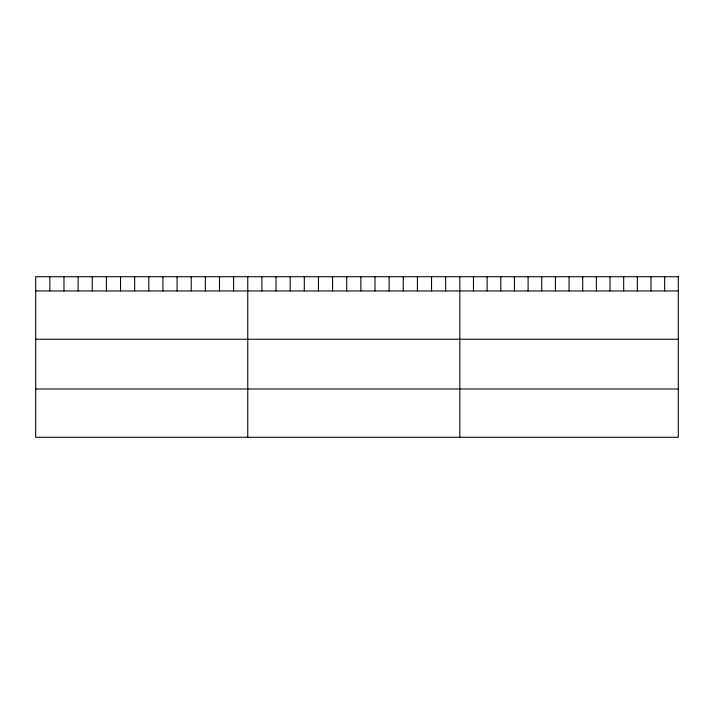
<?xml version="1.0" encoding="UTF-8"?>
<svg xmlns="http://www.w3.org/2000/svg" width="714" height="714" viewBox="0 0 714 714"><rect width="100%" height="100%" fill="white"/><g stroke="black" fill="none" stroke-linecap="round" stroke-linejoin="round"><path stroke-width="1.07" d="M35.7 290.946L678.3 290.946M35.7 339.239L678.3 339.239M35.7 388.996L678.3 388.996M664.645 276.72L664.645 290.946M650.989 276.72L650.989 290.946M637.334 276.72L637.334 290.946M623.679 276.72L623.679 290.946M610.024 276.72L610.024 290.946M596.369 276.72L596.369 290.946M582.713 276.72L582.713 290.946M569.058 276.72L569.058 290.946M555.403 276.72L555.403 290.946M541.747 276.72L541.747 290.946M528.092 276.72L528.092 290.946M514.437 276.72L514.437 290.946M500.782 276.72L500.782 290.946M487.126 276.72L487.126 290.946M473.471 276.72L473.471 290.946M459.816 276.72L459.816 437.28M445.679 276.72L445.679 290.946M431.542 276.72L431.542 290.946M417.404 276.72L417.404 290.946M403.267 276.72L403.267 290.946M389.13 276.72L389.13 290.946M374.993 276.72L374.993 290.946M360.856 276.72L360.856 290.946M346.718 276.72L346.718 290.946M332.581 276.72L332.581 290.946M318.444 276.72L318.444 290.946M304.307 276.72L304.307 290.946M290.17 276.72L290.17 290.946M276.032 276.72L276.032 290.946M261.895 276.72L261.895 290.946M247.758 276.72L247.758 437.28M233.621 276.72L233.621 290.946M219.484 276.72L219.484 290.946M205.346 276.72L205.346 290.946M191.209 276.72L191.209 290.946M177.072 276.72L177.072 290.946M162.935 276.72L162.935 290.946M148.798 276.72L148.798 290.946M134.66 276.72L134.66 290.946M120.523 276.72L120.523 290.946M106.386 276.72L106.386 290.946M92.249 276.72L92.249 290.946M78.112 276.72L78.112 290.946M63.974 276.72L63.974 290.946M49.837 276.72L49.837 290.946M678.3 276.72L35.7 276.72L35.7 437.28L678.3 437.28L678.3 276.72"/></g></svg>
